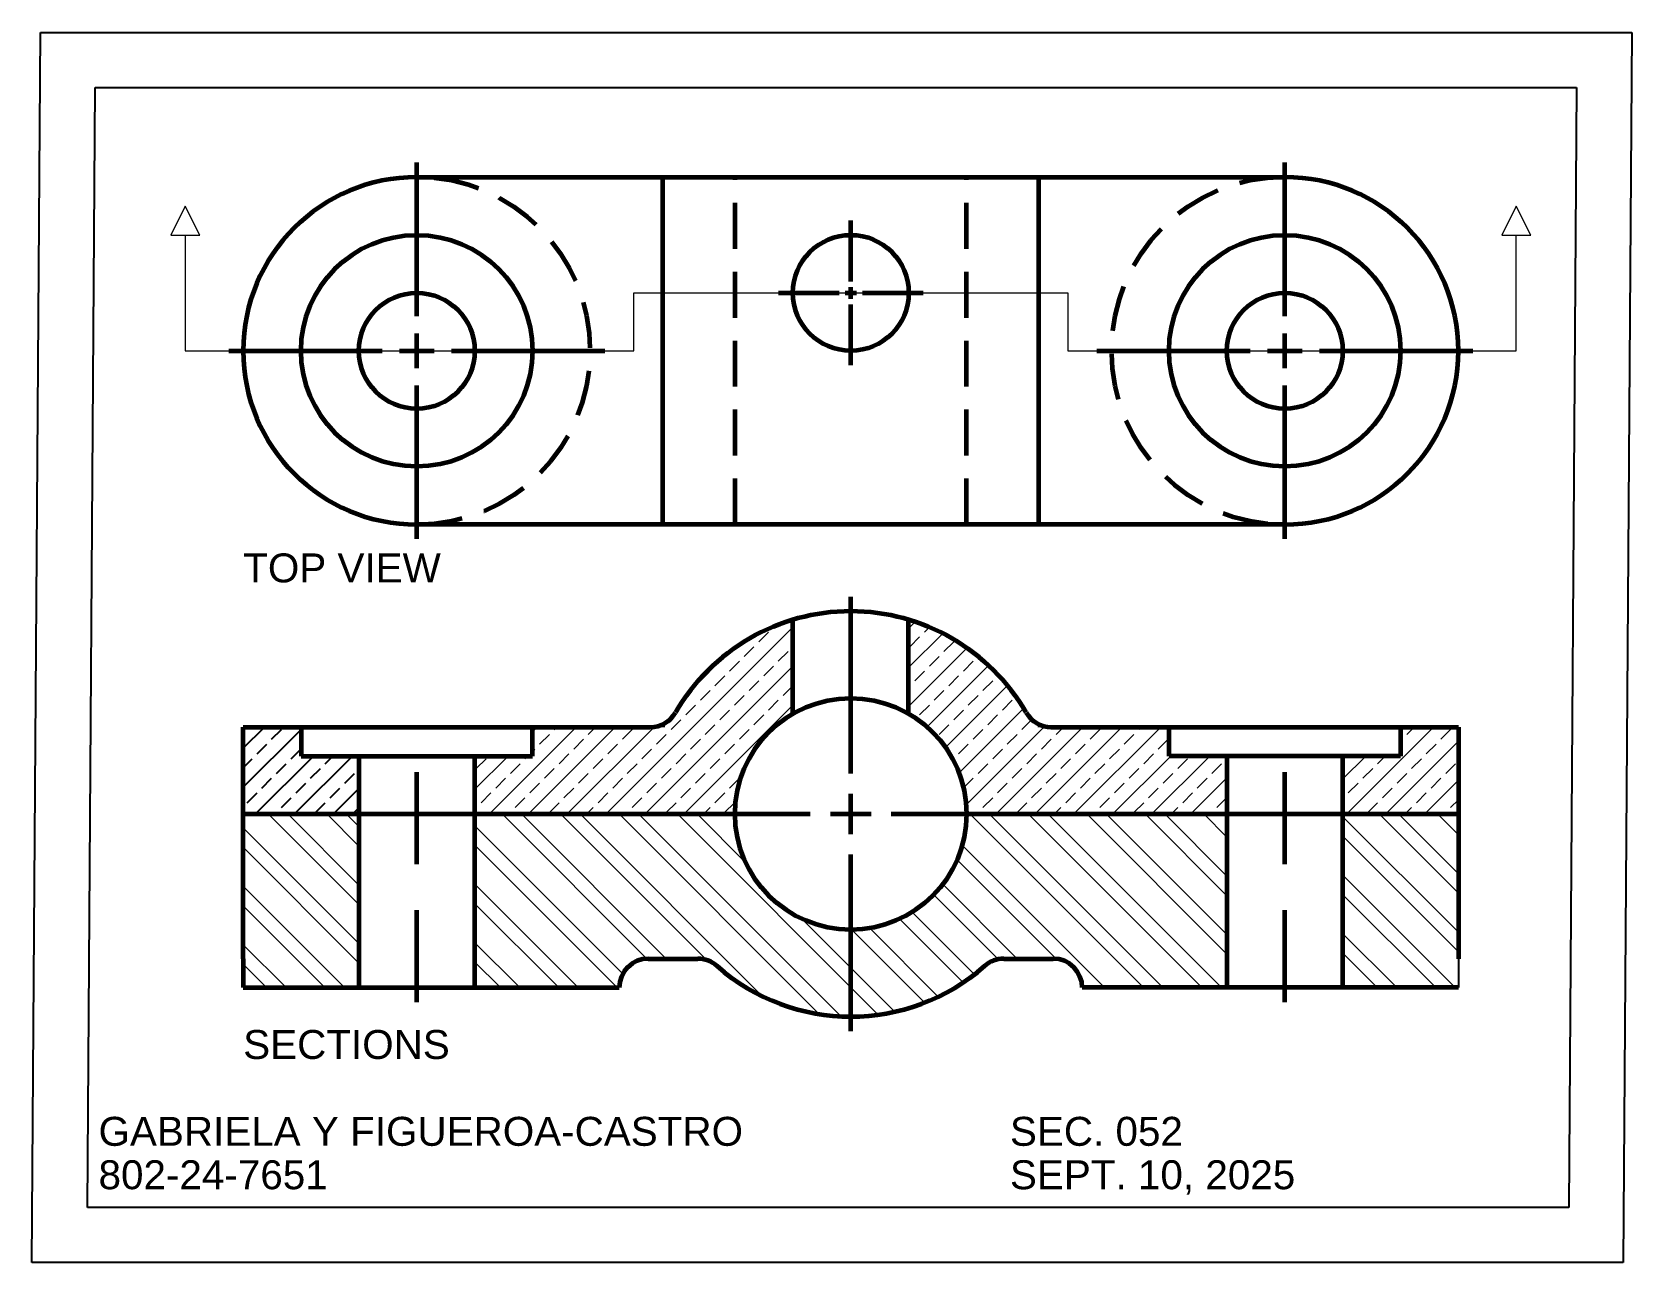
# Model space of a CAD drawing. Header units: millimetres. Extents: x 1799.9 to 1811, y 1751.5 to 1760.
import ezdxf

# ---------------------------------------------------------------- set-up
doc = ezdxf.new("R2010")
doc.units = ezdxf.units.MM
for name, pattern in [('CENTER2', [28.575, 19.05, -3.175, 3.175, -3.175]), ('HIDDEN', [9.525, 6.35, -3.175]), ('HIDDEN2', [4.7625, 3.175, -1.5875])]:
    doc.linetypes.add(name, pattern=pattern)
doc.styles.get("Standard").update_dxf_attribs({"font": 'Arial.ttf'})
pattern_1 = [(45, (0, 0.8), (-0.134703842, 0.134703842), []), (45, (0.1347, 0.8), (-0.134703842, 0.134703842), [0.09525, -0.047625])]

# ---------------------------------------------------------------- blocks, each defined once
blk = doc.blocks.new('*U3')
at = {"color": 0, "linetype": 'CENTER2', "lineweight": 60, "transparency": 16777216}
for p, q in [((0, 0.24), (0, 1.3)), ((-1.3, 0), (-0.24, 0)), ((0.24, 0), (1.3, 0)), ((0, -1.3), (0, -0.24))]:
    blk.add_line(p, q, dxfattribs=at)
at = {"color": 0, "linetype": 'Continuous', "lineweight": 60, "transparency": 16777216}
for p, q in [((0, -0.12), (0, 0.12)), ((-0.12, 0), (0.12, 0))]:
    blk.add_line(p, q, dxfattribs=at)
blk = doc.blocks.new('*U4')
at = {"color": 0, "linetype": 'CENTER2', "lineweight": 60, "transparency": 16777216}
for p, q in [((0, 0.24), (0, 1.3)), ((-1.3, 0), (-0.24, 0)), ((0.24, 0), (1.3, 0)), ((0, -1.3), (0, -0.24))]:
    blk.add_line(p, q, dxfattribs=at)
at = {"color": 0, "linetype": 'Continuous', "lineweight": 60, "transparency": 16777216}
for p, q in [((0, -0.12), (0, 0.12)), ((-0.12, 0), (0.12, 0))]:
    blk.add_line(p, q, dxfattribs=at)
blk = doc.blocks.new('*U7')
at = {"color": 0, "linetype": 'CENTER2', "lineweight": 60, "transparency": 16777216}
for p, q in [((0, 0.08), (0, 0.5)), ((-0.5, 0), (-0.08, 0)), ((0.08, 0), (0.5, 0)), ((0, -0.5), (0, -0.08))]:
    blk.add_line(p, q, dxfattribs=at)
at = {"color": 0, "linetype": 'Continuous', "lineweight": 60, "transparency": 16777216}
for p, q in [((-0.04, 0), (0.04, 0)), ((0, -0.04), (0, 0.04))]:
    blk.add_line(p, q, dxfattribs=at)
blk = doc.blocks.new('*U8')
at = {"color": 0, "linetype": 'HIDDEN', "lineweight": 60, "ltscale": 2, "transparency": 16777216}
for p, q in [((0, 0.28), (0, 1.5)), ((-1.5, 0), (-0.28, 0)), ((0.28, 0), (1.5, 0)), ((0, -1.5), (0, -0.28))]:
    blk.add_line(p, q, dxfattribs=at)
at = {"color": 0, "linetype": 'Continuous', "lineweight": 60, "ltscale": 2, "transparency": 16777216}
for p, q in [((0, -0.14), (0, 0.14)), ((-0.14, 0), (0.14, 0))]:
    blk.add_line(p, q, dxfattribs=at)

msp = doc.modelspace()

# ---------------------------------------------------------------- hatches: boundary and pattern name
at = {"lineweight": 20, "ltscale": 0.1}
h = msp.add_hatch(dxfattribs=at)
h.set_pattern_fill('ANSI33', color=1, scale=0.03)
h.set_pattern_definition(pattern_1)
h.paths.add_polyline_path([(1804.8, 1754.6, -0.267949), (1805.2, 1755.293), (1805.2, 1755.942, 0.191657), (1804.388, 1755.3, -0.267958), (1804.214, 1755.2), (1803.4, 1755.2), (1803.4, 1755), (1803, 1755), (1803, 1754.6)])
h.paths.add_polyline_path([(1806.4, 1754.6), (1807.1, 1754.6), (1808.2, 1754.6), (1808.2, 1755), (1807.8, 1755), (1807.8, 1755.2), (1806.986, 1755.2, -0.267949), (1806.812, 1755.3, 0.191658), (1806, 1755.942), (1806, 1755.293, -0.267949)])
h.paths.add_polyline_path([(1809.8, 1754.6), (1809.8, 1755.2), (1809.4, 1755.2), (1809.4, 1755), (1809, 1755), (1809, 1754.6)])
at = {"ltscale": 0.1}
h = msp.add_hatch(dxfattribs=at)
h.set_pattern_fill('ANSI33', color=1, scale=0.03)
h.set_pattern_definition(pattern_1)
h.paths.add_polyline_path([(1801.8, 1755), (1801.8, 1755.2), (1801.4, 1755.2), (1801.4, 1754.6), (1802.2, 1754.6), (1802.2, 1755)])
at = {"lineweight": 20, "ltscale": 0.1}
h = msp.add_hatch(dxfattribs=at)
h.set_pattern_fill('ANSI32', color=3, scale=0.03, angle=90)
h.set_pattern_definition([(135, (0, 0.8), (-0.202055763, -0.202055763), []), (135, (8e-18, 0.9347), (-0.202055763, -0.202055763), [])])
h.paths.add_polyline_path([(1804.2, 1753.6), (1804.542, 1753.6, -0.182676), (1804.674, 1753.55, 0.182676), (1805.6, 1753.2), (1805.6, 1753.8, -0.414214), (1804.8, 1754.6), (1804.1, 1754.6), (1803, 1754.6), (1803, 1753.4), (1804, 1753.4, -0.414214)])
h.paths.add_polyline_path([(1802.2, 1753.4), (1802.2, 1754.6), (1801.4, 1754.6), (1801.4, 1753.6), (1801.4, 1753.4)])
h.paths.add_polyline_path([(1806.658, 1753.6), (1807, 1753.6, -0.414214), (1807.2, 1753.4), (1808.2, 1753.4), (1808.2, 1754.6), (1806.4, 1754.6, -0.414214), (1805.6, 1753.8), (1805.6, 1753.2, 0.182675), (1806.526, 1753.55, -0.182684)])
h.paths.add_polyline_path([(1809, 1753.4), (1809.8, 1753.4), (1809.8, 1753.6), (1809.8, 1754.6), (1809, 1754.6)])

# ---------------------------------------------------------------- linework, layer by layer
for p, q in [((1799.94, 1751.5), (1800, 1760)), ((1800, 1760), (1811, 1760)), ((1810.62, 1760.003), (1810.62, 1760)), ((1811, 1760), (1810.94, 1751.5)), ((1800.323, 1751.88), (1800.377, 1759.62)), ((1800.377, 1759.62), (1810.617, 1759.62)), ((1810.617, 1759.62), (1810.563, 1751.88)), ((1810.997, 1759.62), (1811, 1759.62)), ((1809.8, 1754.6), (1809.8, 1754.6)), ((1804, 1753.4), (1804, 1753.4)), ((1807.2, 1753.4), (1807.2, 1753.4)), ((1799.943, 1751.88), (1799.94, 1751.88)), ((1810.563, 1751.88), (1800.323, 1751.88)), ((1810.94, 1751.5), (1799.94, 1751.5)), ((1800.32, 1751.497), (1800.32, 1751.5))]:
    msp.add_line(p, q)
at = {"lineweight": 60}
for p, q in [((1802.6, 1759), (1808.6, 1759)), ((1808.6, 1756.6), (1802.6, 1756.6))]:
    msp.add_line(p, q, dxfattribs=at)
at = {"lineweight": 60, "ltscale": 0.1}
for p, q in [((1804.3, 1756.6), (1804.3, 1759)), ((1806.9, 1756.6), (1806.9, 1759)), ((1801.8, 1755.2), (1801.8, 1755)), ((1803.4, 1755), (1803.4, 1755.2))]:
    msp.add_line(p, q, dxfattribs=at)
at = {"linetype": 'HIDDEN2', "lineweight": 60, "ltscale": 0.1}
for p, q in [((1804.8, 1756.6), (1804.8, 1759)), ((1806.4, 1756.6), (1806.4, 1759))]:
    msp.add_line(p, q, dxfattribs=at)
at = {"color": 5, "lineweight": 20, "ltscale": 0.1}
for p, q in [((1801, 1758.8), (1800.9, 1758.6)), ((1801.1, 1758.6), (1801, 1758.8)), ((1810.2, 1758.8), (1810.1, 1758.6)), ((1810.3, 1758.6), (1810.2, 1758.8)), ((1800.9, 1758.6), (1801.1, 1758.6)), ((1810.1, 1758.6), (1810.3, 1758.6))]:
    msp.add_line(p, q, dxfattribs=at)
at = {"lineweight": 60, "ltscale": 2}
for p, q in [((1805.2, 1755.293), (1805.2, 1755.942)), ((1806, 1755.293), (1806, 1755.942)), ((1804.3, 1755.2), (1804.3, 1755.219)), ((1801.4, 1753.6), (1801.4, 1755.2)), ((1801.4, 1755.2), (1804.214, 1755.2)), ((1806.986, 1755.2), (1809.8, 1755.2)), ((1807.8, 1755), (1807.8, 1755.2)), ((1809.4, 1755.2), (1809.4, 1755)), ((1809.8, 1755.2), (1809.8, 1753.6)), ((1801.8, 1755), (1803.4, 1755)), ((1802.2, 1755), (1802.2, 1753.4)), ((1803, 1755), (1803, 1753.4)), ((1809.4, 1755), (1807.8, 1755)), ((1808.2, 1755), (1808.2, 1753.4)), ((1809, 1755), (1809, 1753.4)), ((1801.4, 1754.6), (1804.8, 1754.6)), ((1806.4, 1754.6), (1809.8, 1754.6)), ((1801.4, 1753.6), (1801.4, 1753.4)), ((1804.2, 1753.6), (1804.542, 1753.6)), ((1806.658, 1753.6), (1807, 1753.6)), ((1801.4, 1753.4), (1804, 1753.4)), ((1809.8, 1753.4), (1807.2, 1753.4))]:
    msp.add_line(p, q, dxfattribs=at)
at = {"ltscale": 0.1}
msp.add_line((1806.9, 1755.2), (1806.9, 1755.219), dxfattribs=at)
at = {"linetype": 'HIDDEN', "lineweight": 60, "ltscale": 0.1}
for p, q in [((1802.6, 1753.3), (1802.6, 1755.1)), ((1808.6, 1753.3), (1808.6, 1755.1))]:
    msp.add_line(p, q, dxfattribs=at)
at = {"ltscale": 2}
msp.add_line((1809.8, 1753.6), (1809.8, 1753.4), dxfattribs=at)
at = {"color": 5, "lineweight": 20, "ltscale": 0.1}
msp.add_lwpolyline([(1801, 1758.6), (1801, 1757.8), (1804.1, 1757.8), (1804.1, 1758.2), (1807.1, 1758.2), (1807.1, 1757.8), (1810.2, 1757.8), (1810.2, 1758.6)], dxfattribs=at)
at = {"lineweight": 60}
for centre, radius in [((1802.6, 1757.8), 0.8), ((1808.6, 1757.8), 0.8), ((1802.6, 1757.8), 0.4), ((1808.6, 1757.8), 0.4)]:
    msp.add_circle(centre, radius, dxfattribs=at)
at = {"lineweight": 60, "ltscale": 0.1}
msp.add_circle((1805.6, 1758.2), 0.4, dxfattribs=at)
at = {"lineweight": 60, "ltscale": 2}
msp.add_circle((1805.6, 1754.6), 0.8, dxfattribs=at)
at = {"lineweight": 60}
for centre, start, end in [((1802.6, 1757.8), 90, 270), ((1808.6, 1757.8), 270, 90)]:
    msp.add_arc(centre, 1.2, start, end, dxfattribs=at)
at = {"linetype": 'HIDDEN2', "lineweight": 60, "ltscale": 0.1}
for centre, start, end in [((1802.6, 1757.8), 270, 90), ((1808.6, 1757.8), 90, 270)]:
    msp.add_arc(centre, 1.2, start, end, dxfattribs=at)
at = {"lineweight": 60, "ltscale": 2}
for centre, radius, start, end in [((1805.6, 1754.6), 1.4, 30, 150), ((1804.214, 1755.4), 0.2, 270, 330), ((1806.986, 1755.4), 0.2, 210, 270), ((1804.2, 1753.4), 0.2, 90, 180), ((1804.542, 1753.4), 0.2, 48.5904, 90), ((1805.6, 1754.6), 1.4, 228.5904, 311.4096), ((1806.658, 1753.4), 0.2, 90, 131.4096), ((1807, 1753.4), 0.2, 0, 90)]:
    msp.add_arc(centre, radius, start, end, dxfattribs=at)

# ---------------------------------------------------------------- block references
at = {"linetype": 'CENTER2', "lineweight": 60}
for name, p in [('*U3', (1802.6, 1757.8)), ('*U4', (1808.6, 1757.8)), ('*U7', (1805.6, 1758.2))]:
    msp.add_blockref(name, p, dxfattribs=at)
at = {"linetype": 'HIDDEN', "lineweight": 60, "ltscale": 2}
msp.add_blockref('*U8', (1805.6, 1754.6), dxfattribs=at)

# ---------------------------------------------------------------- texts
at = {"ltscale": 0.1, "char_height": 2.5, "attachment_point": 1}
for s, width, insert in [('{\\H0.08x;TOP VIEW}', 1.7, (1801.4, 1756.4)), ('{\\H0.08x;SECTIONS}', 1.7, (1801.4, 1753.107)), ('{\\H0.08x;GABRIELA Y FIGUEROA-CASTRO}', 5.70743, (1800.4, 1752.507)), ('{\\H0.08x;SEC. 052}', 1.7, (1806.7, 1752.507)), ('{\\H0.08x;802-24-7651}', 1.7, (1800.4, 1752.207)), ('{\\H0.08x;SEPT. 10, 2025}', 2.5, (1806.7, 1752.207))]:
    msp.add_mtext_dynamic_manual_height_columns(s, width=width, gutter_width=12.5, heights=[0], dxfattribs=dict(at, insert=insert))

doc.saveas('drawing.dxf')
